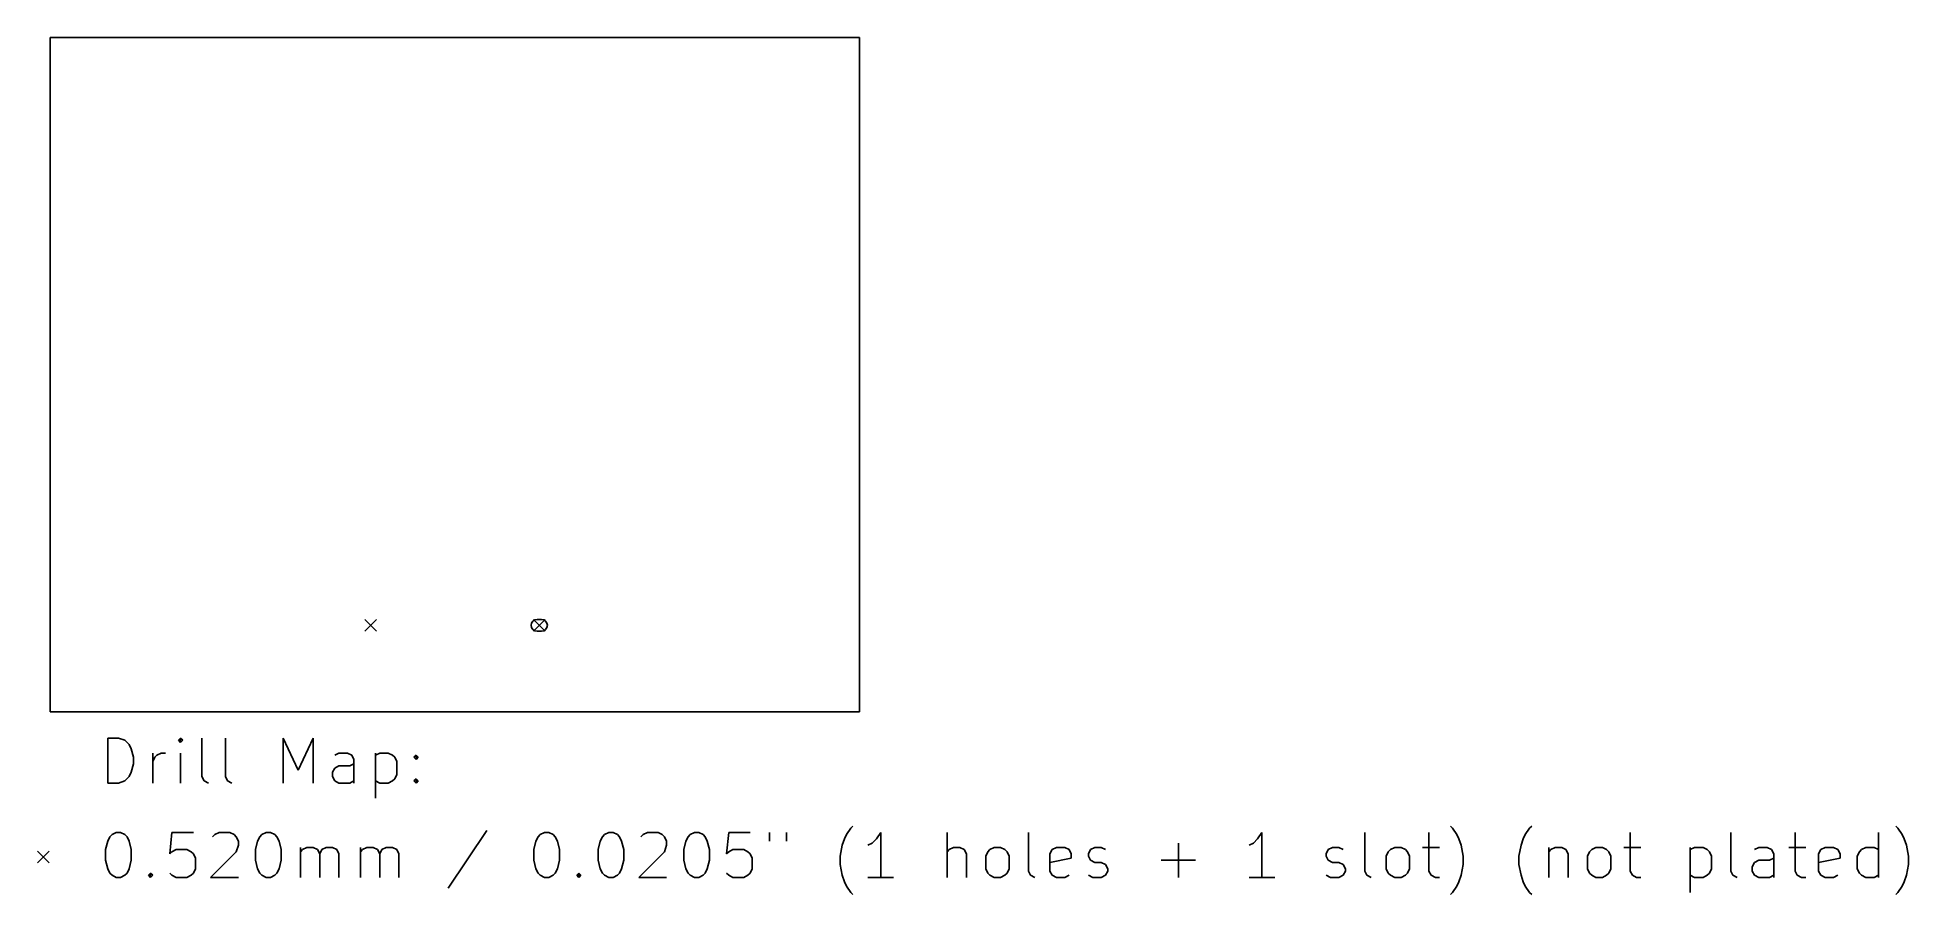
# Model space of a CAD drawing. Extents: x 129.4 to 212.7, y -138.1 to -100.
import ezdxf

# ---------------------------------------------------------------- set-up
doc = ezdxf.new("R2010")
doc.units = 0
doc.layers.add('BLACK', color=7, linetype='CONTINUOUS')

msp = doc.modelspace()

# ---------------------------------------------------------------- linework, layer by layer
at = {"layer": 'BLACK', "linetype": 'CONTINUOUS'}
for p, q in [((166, -100), (130, -100)), ((130, -100), (130, -130)), ((166, -130), (166, -100)), ((143.99, -125.89), (144.51, -126.41)), ((144.51, -125.89), (143.99, -126.41)), ((151.49, -125.89), (152.01, -126.41)), ((152.01, -125.89), (151.49, -126.41)), ((151.85, -125.89), (151.65, -125.89)), ((151.65, -126.41), (151.85, -126.41)), ((130, -130), (166, -130)), ((132.558, -133.165), (132.558, -131.165)), ((132.558, -131.165), (133.034, -131.165)), ((133.034, -131.165), (133.32, -131.26)), ((133.32, -131.26), (133.51, -131.451)), ((133.51, -131.451), (133.605, -131.641)), ((135.796, -131.165), (135.701, -131.26)), ((135.701, -131.26), (135.796, -131.355)), ((135.891, -131.26), (135.796, -131.165)), ((135.796, -131.165), (135.796, -131.355)), ((135.796, -131.355), (135.891, -131.26)), ((136.748, -132.879), (136.748, -131.165)), ((137.796, -132.879), (137.796, -131.165)), ((140.367, -133.165), (140.367, -131.165)), ((140.367, -131.165), (141.034, -132.593)), ((141.034, -132.593), (141.701, -131.165)), ((141.701, -131.165), (141.701, -133.165)), ((133.605, -131.641), (133.701, -132.022)), ((133.701, -132.308), (133.605, -132.689)), ((133.701, -132.022), (133.701, -132.308)), ((134.558, -133.165), (134.558, -131.832)), ((134.558, -132.212), (134.653, -132.022)), ((134.653, -132.022), (134.748, -131.927)), ((134.748, -131.927), (134.939, -131.832)), ((134.939, -131.832), (135.129, -131.832)), ((135.796, -133.165), (135.796, -131.832)), ((142.843, -131.832), (142.653, -131.927)), ((143.224, -131.832), (142.843, -131.832)), ((143.415, -131.927), (143.224, -131.832)), ((143.32, -132.403), (143.51, -132.308)), ((143.51, -132.117), (143.415, -131.927)), ((143.51, -133.165), (143.51, -132.117)), ((144.463, -131.832), (144.463, -133.832)), ((144.463, -131.927), (144.653, -131.832)), ((144.653, -131.832), (145.034, -131.832)), ((145.034, -131.832), (145.224, -131.927)), ((145.224, -131.927), (145.32, -132.022)), ((145.32, -132.022), (145.415, -132.212)), ((145.415, -132.212), (145.415, -132.784)), ((146.177, -132.022), (146.272, -131.927)), ((146.272, -132.117), (146.177, -132.022)), ((146.272, -131.927), (146.367, -132.022)), ((146.272, -131.927), (146.272, -132.117)), ((146.367, -132.022), (146.272, -132.117)), ((133.32, -133.07), (133.034, -133.165)), ((133.51, -132.879), (133.32, -133.07)), ((133.605, -132.689), (133.51, -132.879)), ((136.843, -133.07), (136.748, -132.879)), ((137.034, -133.165), (136.843, -133.07)), ((137.891, -133.07), (137.796, -132.879)), ((138.082, -133.165), (137.891, -133.07)), ((142.558, -132.689), (142.653, -132.498)), ((142.558, -132.879), (142.558, -132.689)), ((142.653, -133.07), (142.558, -132.879)), ((142.653, -132.498), (142.843, -132.403)), ((142.843, -133.165), (142.653, -133.07)), ((142.843, -132.403), (143.32, -132.403)), ((143.51, -133.07), (143.32, -133.165)), ((144.653, -133.165), (144.463, -133.07)), ((145.224, -133.07), (145.034, -133.165)), ((145.32, -132.974), (145.224, -133.07)), ((145.415, -132.784), (145.32, -132.974)), ((146.177, -133.07), (146.272, -132.974)), ((146.272, -133.165), (146.177, -133.07)), ((146.272, -132.974), (146.367, -133.07)), ((146.272, -132.974), (146.272, -133.165)), ((146.367, -133.07), (146.272, -133.165)), ((133.034, -133.165), (132.558, -133.165)), ((143.32, -133.165), (142.843, -133.165)), ((145.034, -133.165), (144.653, -133.165)), ((132.558, -135.746), (132.653, -135.555)), ((132.653, -135.555), (132.748, -135.46)), ((132.748, -135.46), (132.939, -135.365)), ((132.939, -135.365), (133.129, -135.365)), ((133.129, -135.365), (133.32, -135.46)), ((133.32, -135.46), (133.415, -135.555)), ((133.415, -135.555), (133.51, -135.746)), ((135.415, -135.365), (135.32, -136.317)), ((136.367, -135.365), (135.415, -135.365)), ((137.224, -135.555), (137.32, -135.46)), ((137.32, -135.46), (137.51, -135.365)), ((137.51, -135.365), (137.986, -135.365)), ((137.986, -135.365), (138.177, -135.46)), ((138.177, -135.46), (138.272, -135.555)), ((138.272, -135.555), (138.367, -135.746)), ((139.224, -135.746), (139.32, -135.555)), ((139.32, -135.555), (139.415, -135.46)), ((139.415, -135.46), (139.605, -135.365)), ((139.605, -135.365), (139.796, -135.365)), ((139.796, -135.365), (139.986, -135.46)), ((139.986, -135.46), (140.082, -135.555)), ((140.082, -135.555), (140.177, -135.746)), ((149.415, -135.27), (147.701, -137.841)), ((151.605, -135.746), (151.701, -135.555)), ((151.701, -135.555), (151.796, -135.46)), ((151.796, -135.46), (151.986, -135.365)), ((151.986, -135.365), (152.177, -135.365)), ((152.177, -135.365), (152.367, -135.46)), ((152.367, -135.46), (152.463, -135.555)), ((152.463, -135.555), (152.558, -135.746)), ((154.463, -135.746), (154.558, -135.555)), ((154.558, -135.555), (154.653, -135.46)), ((154.653, -135.46), (154.843, -135.365)), ((154.843, -135.365), (155.034, -135.365)), ((155.034, -135.365), (155.224, -135.46)), ((155.224, -135.46), (155.32, -135.555)), ((155.32, -135.555), (155.415, -135.746)), ((156.272, -135.555), (156.367, -135.46)), ((156.367, -135.46), (156.558, -135.365)), ((156.558, -135.365), (157.034, -135.365)), ((157.034, -135.365), (157.224, -135.46)), ((157.224, -135.46), (157.32, -135.555)), ((157.32, -135.555), (157.415, -135.746)), ((158.272, -135.746), (158.367, -135.555)), ((158.367, -135.555), (158.463, -135.46)), ((158.463, -135.46), (158.653, -135.365)), ((158.653, -135.365), (158.843, -135.365)), ((158.843, -135.365), (159.034, -135.46)), ((159.034, -135.46), (159.129, -135.555)), ((159.129, -135.555), (159.224, -135.746)), ((160.177, -135.365), (160.082, -136.317)), ((161.129, -135.365), (160.177, -135.365)), ((161.986, -135.365), (161.986, -135.746)), ((162.748, -135.365), (162.748, -135.746)), ((165.224, -135.936), (165.32, -135.651)), ((165.32, -135.651), (165.415, -135.46)), ((165.415, -135.46), (165.605, -135.174)), ((165.605, -135.174), (165.701, -135.079)), ((166.748, -135.651), (166.558, -135.841)), ((166.939, -135.365), (166.748, -135.651)), ((166.939, -137.365), (166.939, -135.365)), ((169.891, -137.365), (169.891, -135.365)), ((173.51, -137.079), (173.51, -135.365)), ((183.701, -135.651), (183.51, -135.841)), ((183.891, -135.365), (183.701, -135.651)), ((183.891, -137.365), (183.891, -135.365)), ((188.463, -137.079), (188.463, -135.365)), ((191.32, -135.365), (191.32, -137.079)), ((192.367, -135.174), (192.272, -135.079)), ((192.558, -135.46), (192.367, -135.174)), ((192.653, -135.651), (192.558, -135.46)), ((192.748, -135.936), (192.653, -135.651)), ((195.415, -135.936), (195.51, -135.651)), ((195.51, -135.651), (195.605, -135.46)), ((195.605, -135.46), (195.796, -135.174)), ((195.796, -135.174), (195.891, -135.079)), ((200.272, -135.365), (200.272, -137.079)), ((204.748, -137.079), (204.748, -135.365)), ((207.605, -135.365), (207.605, -137.079)), ((211.32, -137.365), (211.32, -135.365)), ((212.177, -135.174), (212.082, -135.079)), ((212.367, -135.46), (212.177, -135.174)), ((212.463, -135.651), (212.367, -135.46)), ((212.558, -135.936), (212.463, -135.651)), ((129.43, -136.19), (129.95, -136.71)), ((129.95, -136.19), (129.43, -136.71)), ((132.463, -136.127), (132.558, -135.746)), ((132.463, -136.603), (132.463, -136.127)), ((133.51, -135.746), (133.605, -136.127)), ((133.605, -136.127), (133.605, -136.603)), ((135.32, -136.317), (135.415, -136.222)), ((135.415, -136.222), (135.605, -136.127)), ((135.605, -136.127), (136.082, -136.127)), ((136.082, -136.127), (136.272, -136.222)), ((136.272, -136.222), (136.367, -136.317)), ((136.367, -136.317), (136.463, -136.508)), ((138.272, -136.222), (137.129, -137.365)), ((138.367, -135.936), (138.272, -136.222)), ((138.367, -135.746), (138.367, -135.936)), ((139.129, -136.127), (139.224, -135.746)), ((139.129, -136.603), (139.129, -136.127)), ((140.177, -135.746), (140.272, -136.127)), ((140.272, -136.127), (140.272, -136.603)), ((141.129, -137.365), (141.129, -136.032)), ((141.129, -136.222), (141.224, -136.127)), ((141.224, -136.127), (141.415, -136.032)), ((141.415, -136.032), (141.701, -136.032)), ((141.701, -136.032), (141.891, -136.127)), ((141.891, -136.127), (141.986, -136.317)), ((141.986, -136.317), (142.082, -136.127)), ((141.986, -136.317), (141.986, -137.365)), ((142.082, -136.127), (142.272, -136.032)), ((142.272, -136.032), (142.558, -136.032)), ((142.558, -136.032), (142.748, -136.127)), ((142.748, -136.127), (142.843, -136.317)), ((142.843, -136.317), (142.843, -137.365)), ((143.796, -137.365), (143.796, -136.032)), ((143.796, -136.222), (143.891, -136.127)), ((143.891, -136.127), (144.082, -136.032)), ((144.082, -136.032), (144.367, -136.032)), ((144.367, -136.032), (144.558, -136.127)), ((144.558, -136.127), (144.653, -136.317)), ((144.653, -136.317), (144.748, -136.127)), ((144.653, -136.317), (144.653, -137.365)), ((144.748, -136.127), (144.939, -136.032)), ((144.939, -136.032), (145.224, -136.032)), ((145.224, -136.032), (145.415, -136.127)), ((145.415, -136.127), (145.51, -136.317)), ((145.51, -136.317), (145.51, -137.365)), ((151.51, -136.127), (151.605, -135.746)), ((151.51, -136.603), (151.51, -136.127)), ((152.558, -135.746), (152.653, -136.127)), ((152.653, -136.127), (152.653, -136.603)), ((154.367, -136.127), (154.463, -135.746)), ((154.367, -136.603), (154.367, -136.127)), ((155.415, -135.746), (155.51, -136.127)), ((155.51, -136.127), (155.51, -136.603)), ((157.32, -136.222), (156.177, -137.365)), ((157.415, -135.936), (157.32, -136.222)), ((157.415, -135.746), (157.415, -135.936)), ((158.177, -136.127), (158.272, -135.746)), ((158.177, -136.603), (158.177, -136.127)), ((159.224, -135.746), (159.32, -136.127)), ((159.32, -136.127), (159.32, -136.603)), ((160.082, -136.317), (160.177, -136.222)), ((160.177, -136.222), (160.367, -136.127)), ((160.367, -136.127), (160.843, -136.127)), ((160.843, -136.127), (161.034, -136.222)), ((161.034, -136.222), (161.129, -136.317)), ((161.129, -136.317), (161.224, -136.508)), ((165.129, -136.412), (165.224, -135.936)), ((165.129, -136.793), (165.129, -136.412)), ((166.558, -135.841), (166.367, -135.936)), ((169.986, -136.127), (169.891, -136.222)), ((170.177, -136.032), (169.986, -136.127)), ((170.463, -136.032), (170.177, -136.032)), ((170.653, -136.127), (170.463, -136.032)), ((170.748, -136.317), (170.653, -136.127)), ((170.748, -137.365), (170.748, -136.317)), ((171.605, -136.412), (171.701, -136.222)), ((171.605, -136.984), (171.605, -136.412)), ((171.701, -136.222), (171.796, -136.127)), ((171.796, -136.127), (171.986, -136.032)), ((171.986, -136.032), (172.272, -136.032)), ((172.272, -136.032), (172.463, -136.127)), ((172.463, -136.127), (172.558, -136.222)), ((172.558, -136.222), (172.653, -136.412)), ((172.653, -136.412), (172.653, -136.984)), ((174.463, -136.317), (174.558, -136.127)), ((174.463, -137.079), (174.463, -136.317)), ((174.558, -136.127), (174.748, -136.032)), ((174.748, -136.032), (175.129, -136.032)), ((175.129, -136.032), (175.32, -136.127)), ((175.32, -136.127), (175.415, -136.317)), ((175.415, -136.317), (175.415, -136.508)), ((176.177, -136.317), (176.272, -136.127)), ((176.177, -136.412), (176.177, -136.317)), ((176.272, -136.603), (176.177, -136.412)), ((176.272, -136.127), (176.463, -136.032)), ((176.463, -136.032), (176.748, -136.032)), ((176.748, -136.032), (176.939, -136.127)), ((180.177, -137.365), (180.177, -135.841)), ((183.51, -135.841), (183.32, -135.936)), ((186.748, -136.317), (186.843, -136.127)), ((186.748, -136.412), (186.748, -136.317)), ((186.843, -136.603), (186.748, -136.412)), ((186.843, -136.127), (187.034, -136.032)), ((187.034, -136.032), (187.32, -136.032)), ((187.32, -136.032), (187.51, -136.127)), ((189.415, -136.412), (189.51, -136.222)), ((189.415, -136.984), (189.415, -136.412)), ((189.51, -136.222), (189.605, -136.127)), ((189.605, -136.127), (189.796, -136.032)), ((189.796, -136.032), (190.082, -136.032)), ((190.082, -136.032), (190.272, -136.127)), ((190.272, -136.127), (190.367, -136.222)), ((190.367, -136.222), (190.463, -136.412)), ((190.463, -136.412), (190.463, -136.984)), ((191.034, -136.032), (191.796, -136.032)), ((192.843, -136.412), (192.748, -135.936)), ((192.843, -136.793), (192.843, -136.412)), ((195.32, -136.412), (195.415, -135.936)), ((195.32, -136.793), (195.32, -136.412)), ((196.653, -136.032), (196.653, -137.365)), ((196.653, -136.222), (196.748, -136.127)), ((196.748, -136.127), (196.939, -136.032)), ((196.939, -136.032), (197.224, -136.032)), ((197.224, -136.032), (197.415, -136.127)), ((197.415, -136.127), (197.51, -136.317)), ((197.51, -136.317), (197.51, -137.365)), ((198.367, -136.412), (198.463, -136.222)), ((198.367, -136.984), (198.367, -136.412)), ((198.463, -136.222), (198.558, -136.127)), ((198.558, -136.127), (198.748, -136.032)), ((198.748, -136.032), (199.034, -136.032)), ((199.034, -136.032), (199.224, -136.127)), ((199.224, -136.127), (199.32, -136.222)), ((199.32, -136.222), (199.415, -136.412)), ((199.415, -136.412), (199.415, -136.984)), ((199.986, -136.032), (200.748, -136.032)), ((202.939, -136.032), (202.939, -138.032)), ((202.939, -136.127), (203.129, -136.032)), ((203.129, -136.032), (203.51, -136.032)), ((203.51, -136.032), (203.701, -136.127)), ((203.701, -136.127), (203.796, -136.222)), ((203.796, -136.222), (203.891, -136.412)), ((203.891, -136.412), (203.891, -136.984)), ((205.986, -136.032), (205.796, -136.127)), ((206.367, -136.032), (205.986, -136.032)), ((206.558, -136.127), (206.367, -136.032)), ((206.653, -136.317), (206.558, -136.127)), ((206.653, -137.365), (206.653, -136.317)), ((207.32, -136.032), (208.082, -136.032)), ((208.653, -136.317), (208.748, -136.127)), ((208.653, -137.079), (208.653, -136.317)), ((208.748, -136.127), (208.939, -136.032)), ((208.939, -136.032), (209.32, -136.032)), ((209.32, -136.032), (209.51, -136.127)), ((209.51, -136.127), (209.605, -136.317)), ((209.605, -136.317), (209.605, -136.508)), ((210.367, -136.412), (210.463, -136.222)), ((210.367, -136.984), (210.367, -136.412)), ((210.463, -136.222), (210.558, -136.127)), ((210.558, -136.127), (210.748, -136.032)), ((210.748, -136.032), (211.129, -136.032)), ((211.129, -136.032), (211.32, -136.127)), ((212.653, -136.412), (212.558, -135.936)), ((212.653, -136.793), (212.653, -136.412)), ((132.558, -136.984), (132.463, -136.603)), ((132.653, -137.174), (132.558, -136.984)), ((132.748, -137.27), (132.653, -137.174)), ((132.939, -137.365), (132.748, -137.27)), ((133.32, -137.27), (133.129, -137.365)), ((133.415, -137.174), (133.32, -137.27)), ((133.51, -136.984), (133.415, -137.174)), ((133.605, -136.603), (133.51, -136.984)), ((134.367, -137.27), (134.463, -137.174)), ((134.463, -137.365), (134.367, -137.27)), ((134.463, -137.174), (134.558, -137.27)), ((134.463, -137.174), (134.463, -137.365)), ((134.558, -137.27), (134.463, -137.365)), ((135.415, -137.27), (135.32, -137.174)), ((135.605, -137.365), (135.415, -137.27)), ((136.272, -137.27), (136.082, -137.365)), ((136.367, -137.174), (136.272, -137.27)), ((136.463, -136.984), (136.367, -137.174)), ((136.463, -136.508), (136.463, -136.984)), ((139.224, -136.984), (139.129, -136.603)), ((139.32, -137.174), (139.224, -136.984)), ((139.415, -137.27), (139.32, -137.174)), ((139.605, -137.365), (139.415, -137.27)), ((139.986, -137.27), (139.796, -137.365)), ((140.082, -137.174), (139.986, -137.27)), ((140.177, -136.984), (140.082, -137.174)), ((140.272, -136.603), (140.177, -136.984)), ((151.605, -136.984), (151.51, -136.603)), ((151.701, -137.174), (151.605, -136.984)), ((151.796, -137.27), (151.701, -137.174)), ((151.986, -137.365), (151.796, -137.27)), ((152.367, -137.27), (152.177, -137.365)), ((152.463, -137.174), (152.367, -137.27)), ((152.558, -136.984), (152.463, -137.174)), ((152.653, -136.603), (152.558, -136.984)), ((153.415, -137.27), (153.51, -137.174)), ((153.51, -137.365), (153.415, -137.27)), ((153.51, -137.174), (153.605, -137.27)), ((153.51, -137.174), (153.51, -137.365)), ((153.605, -137.27), (153.51, -137.365)), ((154.463, -136.984), (154.367, -136.603)), ((154.558, -137.174), (154.463, -136.984)), ((154.653, -137.27), (154.558, -137.174)), ((154.843, -137.365), (154.653, -137.27)), ((155.224, -137.27), (155.034, -137.365)), ((155.32, -137.174), (155.224, -137.27)), ((155.415, -136.984), (155.32, -137.174)), ((155.51, -136.603), (155.415, -136.984)), ((158.272, -136.984), (158.177, -136.603)), ((158.367, -137.174), (158.272, -136.984)), ((158.463, -137.27), (158.367, -137.174)), ((158.653, -137.365), (158.463, -137.27)), ((159.034, -137.27), (158.843, -137.365)), ((159.129, -137.174), (159.034, -137.27)), ((159.224, -136.984), (159.129, -137.174)), ((159.32, -136.603), (159.224, -136.984)), ((160.177, -137.27), (160.082, -137.174)), ((160.367, -137.365), (160.177, -137.27)), ((161.034, -137.27), (160.843, -137.365)), ((161.129, -137.174), (161.034, -137.27)), ((161.224, -136.984), (161.129, -137.174)), ((161.224, -136.508), (161.224, -136.984)), ((165.224, -137.27), (165.129, -136.793)), ((165.32, -137.555), (165.224, -137.27)), ((171.701, -137.174), (171.605, -136.984)), ((171.796, -137.27), (171.701, -137.174)), ((171.986, -137.365), (171.796, -137.27)), ((172.463, -137.27), (172.272, -137.365)), ((172.558, -137.174), (172.463, -137.27)), ((172.653, -136.984), (172.558, -137.174)), ((173.605, -137.27), (173.51, -137.079)), ((173.796, -137.365), (173.605, -137.27)), ((175.415, -136.508), (174.463, -136.698)), ((174.558, -137.27), (174.463, -137.079)), ((174.748, -137.365), (174.558, -137.27)), ((175.32, -137.27), (175.129, -137.365)), ((176.177, -137.27), (176.367, -137.365)), ((176.463, -136.698), (176.272, -136.603)), ((176.748, -136.698), (176.463, -136.698)), ((176.939, -136.793), (176.748, -136.698)), ((176.748, -137.365), (176.939, -137.27)), ((177.034, -136.984), (176.939, -136.793)), ((176.939, -137.27), (177.034, -137.079)), ((177.034, -137.079), (177.034, -136.984)), ((179.415, -136.603), (180.939, -136.603)), ((186.748, -137.27), (186.939, -137.365)), ((187.034, -136.698), (186.843, -136.603)), ((187.32, -136.698), (187.034, -136.698)), ((187.51, -136.793), (187.32, -136.698)), ((187.32, -137.365), (187.51, -137.27)), ((187.605, -136.984), (187.51, -136.793)), ((187.51, -137.27), (187.605, -137.079)), ((187.605, -137.079), (187.605, -136.984)), ((188.558, -137.27), (188.463, -137.079)), ((188.748, -137.365), (188.558, -137.27)), ((189.51, -137.174), (189.415, -136.984)), ((189.605, -137.27), (189.51, -137.174)), ((189.796, -137.365), (189.605, -137.27)), ((190.272, -137.27), (190.082, -137.365)), ((190.367, -137.174), (190.272, -137.27)), ((190.463, -136.984), (190.367, -137.174)), ((191.32, -137.079), (191.415, -137.27)), ((191.415, -137.27), (191.605, -137.365)), ((192.653, -137.555), (192.748, -137.27)), ((192.748, -137.27), (192.843, -136.793)), ((195.415, -137.27), (195.32, -136.793)), ((195.51, -137.555), (195.415, -137.27)), ((198.463, -137.174), (198.367, -136.984)), ((198.558, -137.27), (198.463, -137.174)), ((198.748, -137.365), (198.558, -137.27)), ((199.224, -137.27), (199.034, -137.365)), ((199.32, -137.174), (199.224, -137.27)), ((199.415, -136.984), (199.32, -137.174)), ((200.272, -137.079), (200.367, -137.27)), ((200.367, -137.27), (200.558, -137.365)), ((203.129, -137.365), (202.939, -137.27)), ((203.701, -137.27), (203.51, -137.365)), ((203.796, -137.174), (203.701, -137.27)), ((203.891, -136.984), (203.796, -137.174)), ((204.843, -137.27), (204.748, -137.079)), ((205.034, -137.365), (204.843, -137.27)), ((205.701, -136.889), (205.796, -136.698)), ((205.701, -137.079), (205.701, -136.889)), ((205.796, -137.27), (205.701, -137.079)), ((205.796, -136.698), (205.986, -136.603)), ((205.986, -137.365), (205.796, -137.27)), ((205.986, -136.603), (206.463, -136.603)), ((206.463, -136.603), (206.653, -136.508)), ((206.653, -137.27), (206.463, -137.365)), ((207.605, -137.079), (207.701, -137.27)), ((207.701, -137.27), (207.891, -137.365)), ((209.605, -136.508), (208.653, -136.698)), ((208.748, -137.27), (208.653, -137.079)), ((208.939, -137.365), (208.748, -137.27)), ((209.51, -137.27), (209.32, -137.365)), ((210.463, -137.174), (210.367, -136.984)), ((210.558, -137.27), (210.463, -137.174)), ((210.748, -137.365), (210.558, -137.27)), ((211.32, -137.27), (211.129, -137.365)), ((212.463, -137.555), (212.558, -137.27)), ((212.558, -137.27), (212.653, -136.793)), ((133.129, -137.365), (132.939, -137.365)), ((136.082, -137.365), (135.605, -137.365)), ((137.129, -137.365), (138.367, -137.365)), ((139.796, -137.365), (139.605, -137.365)), ((152.177, -137.365), (151.986, -137.365)), ((155.034, -137.365), (154.843, -137.365)), ((156.177, -137.365), (157.415, -137.365)), ((158.843, -137.365), (158.653, -137.365)), ((160.843, -137.365), (160.367, -137.365)), ((165.415, -137.746), (165.32, -137.555)), ((165.605, -138.032), (165.415, -137.746)), ((165.701, -138.127), (165.605, -138.032)), ((167.51, -137.365), (166.367, -137.365)), ((172.272, -137.365), (171.986, -137.365)), ((175.129, -137.365), (174.748, -137.365)), ((176.367, -137.365), (176.748, -137.365)), ((184.463, -137.365), (183.32, -137.365)), ((186.939, -137.365), (187.32, -137.365)), ((190.082, -137.365), (189.796, -137.365)), ((191.605, -137.365), (191.796, -137.365)), ((192.272, -138.127), (192.367, -138.032)), ((192.367, -138.032), (192.558, -137.746)), ((192.558, -137.746), (192.653, -137.555)), ((195.605, -137.746), (195.51, -137.555)), ((195.796, -138.032), (195.605, -137.746)), ((195.891, -138.127), (195.796, -138.032)), ((199.034, -137.365), (198.748, -137.365)), ((200.558, -137.365), (200.748, -137.365)), ((203.51, -137.365), (203.129, -137.365)), ((206.463, -137.365), (205.986, -137.365)), ((207.891, -137.365), (208.082, -137.365)), ((209.32, -137.365), (208.939, -137.365)), ((211.129, -137.365), (210.748, -137.365)), ((212.082, -138.127), (212.177, -138.032)), ((212.177, -138.032), (212.367, -137.746)), ((212.367, -137.746), (212.463, -137.555))]:
    msp.add_line(p, q, dxfattribs=at)
at = {"layer": 'BLACK'}
for centre, start, end in [((151.65, -126.15), 90, 270), ((151.85, -126.15), 270, 450)]:
    msp.add_arc(centre, 0.26, start, end, dxfattribs=at)

doc.saveas('drawing.dxf')
